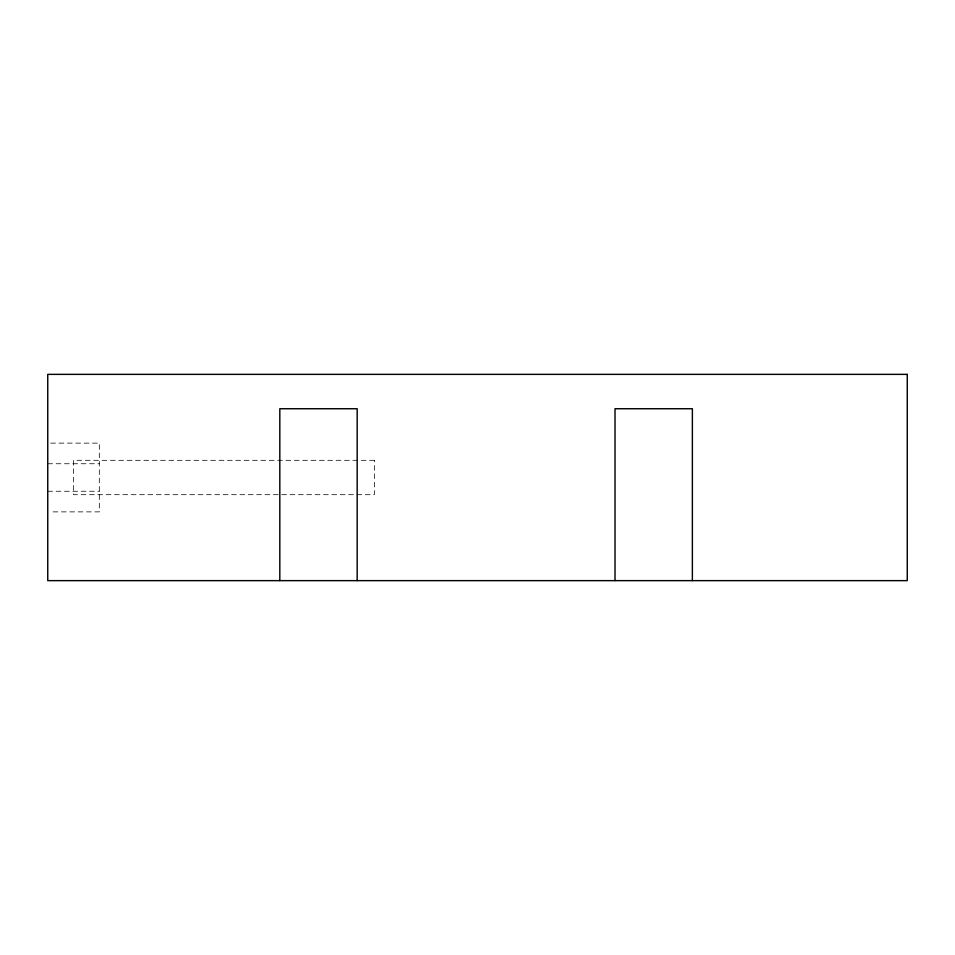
<?xml version="1.0" encoding="UTF-8"?>
<svg xmlns="http://www.w3.org/2000/svg" width="955" height="955" viewBox="0 0 955 955"><rect width="100%" height="100%" fill="white"/><g stroke="black" fill="none" stroke-linecap="round" stroke-linejoin="round"><path stroke-width="0.72" stroke-dasharray="4.78 3.58" d="M50.699 443.12L99.32 443.12L99.32 511.88L50.699 511.88M47.75 463.748L99.32 463.748M47.75 491.252L99.32 491.252M374.36 460.31L73.535 460.31L73.535 494.69L374.36 494.69L374.36 460.31"/><path stroke-width="1.43" d="M692.375 580.64L692.375 408.74L615.02 408.74L615.02 580.64M357.17 580.64L357.17 408.74L279.815 408.74L279.815 580.64M907.25 374.36L47.75 374.36L47.75 580.64L907.25 580.64L907.25 374.36"/></g></svg>
